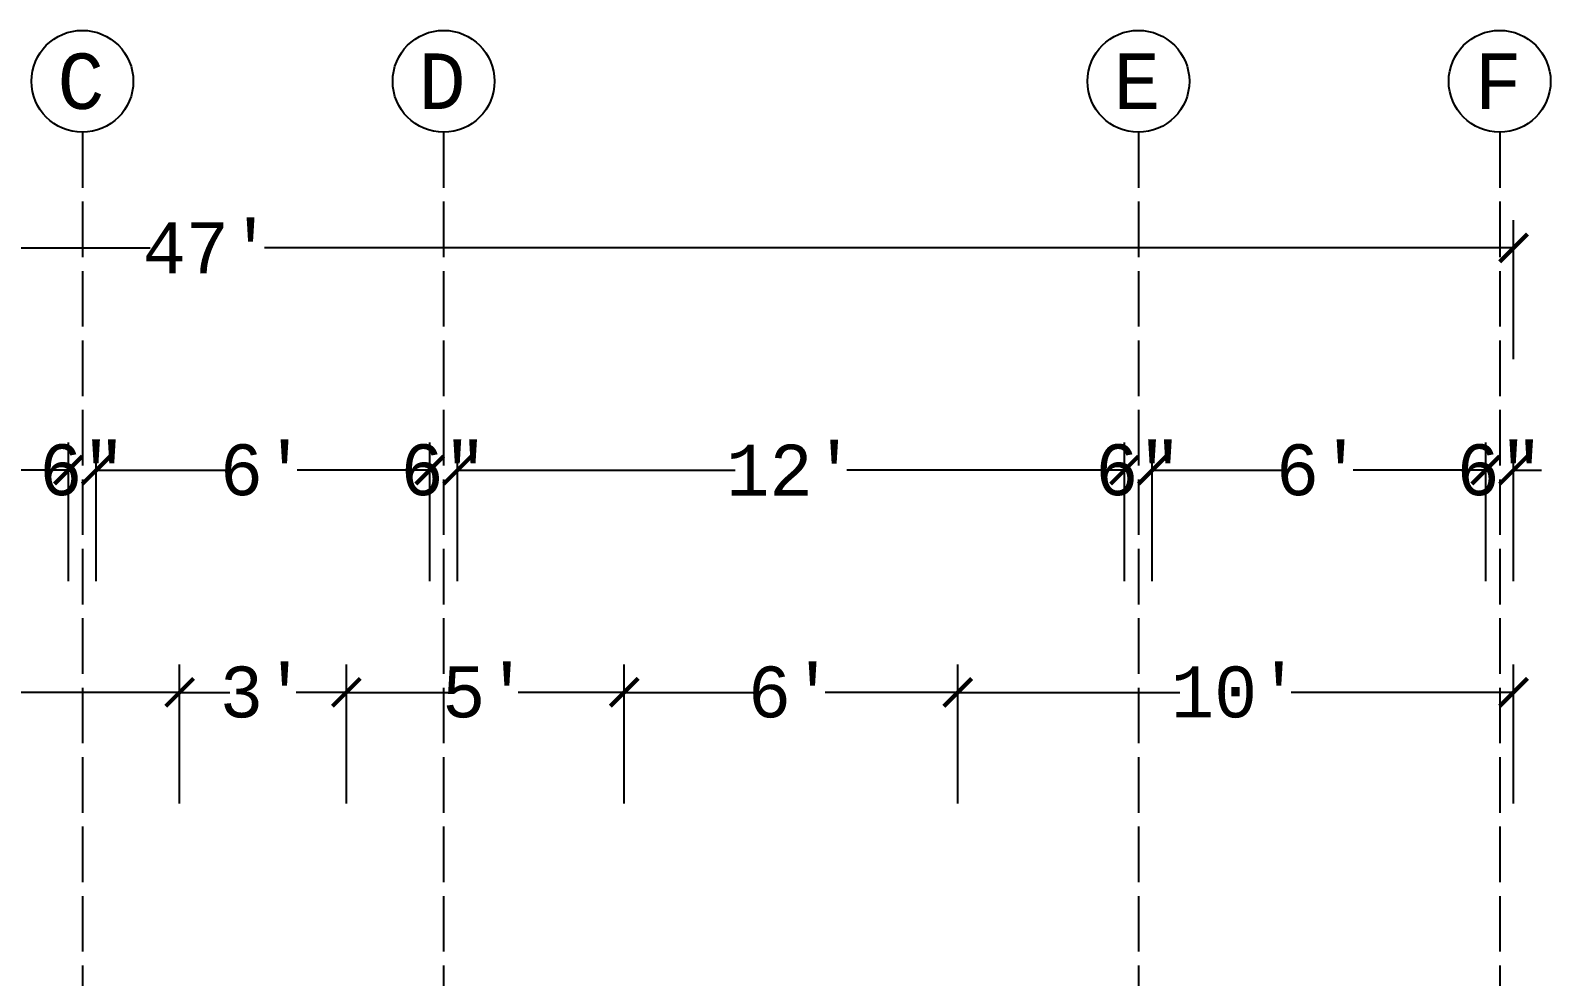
# Model space of a CAD drawing. Header units: inches. Extents: x 8351 to 42256, y 21052 to 33437.
# Drawn here: x 40196.5 to 40524.7, y 33231.3 to 33435.7 of the extents above; entities that cross this region are included whole.
import ezdxf

# ---------------------------------------------------------------- set-up
doc = ezdxf.new("R2010")
doc.units = ezdxf.units.IN
doc.header["$MEASUREMENT"] = 0
doc.linetypes.add('ACAD_ISO02W100', pattern=[15, 12, -3])
doc.layers.add('A-DIM', color=7, linetype='Continuous', lineweight=25)
doc.layers.add('A-G-BEAM', color=8, linetype='ACAD_ISO02W100')
doc.styles.get("Standard").update_dxf_attribs({"font": 'consolab.ttf', "height": 11})

# ---------------------------------------------------------------- blocks, each defined once
blk = doc.blocks.new('_ArchTick')
at = {"color": 0, "linetype": 'ByBlock', "const_width": 0.15}
blk.add_lwpolyline([(-0.5, -0.5), (0.5, 0.5)], dxfattribs=at)

msp = doc.modelspace()

# ---------------------------------------------------------------- linework, layer by layer
at = {"layer": 'A-DIM'}
for p, q in [((40516.7, 33364.72), (40516.7, 33394.72)), ((39952.7, 33388.72), (40222.35, 33388.72)), ((40516.7, 33388.72), (40247.04, 33388.72)), ((40204.7, 33316.72), (40204.7, 33346.72)), ((40204.7, 33316.72), (40204.7, 33346.72)), ((40210.7, 33316.72), (40210.7, 33346.72)), ((40210.7, 33316.72), (40210.7, 33346.72)), ((40282.7, 33316.72), (40282.7, 33346.72)), ((40282.7, 33316.72), (40282.7, 33346.72)), ((40288.7, 33316.72), (40288.7, 33346.72)), ((40288.7, 33316.72), (40288.7, 33346.72)), ((40432.7, 33316.72), (40432.7, 33346.72)), ((40432.7, 33316.72), (40432.7, 33346.72)), ((40438.7, 33316.72), (40438.7, 33346.72)), ((40438.7, 33316.72), (40438.7, 33346.72)), ((40510.7, 33316.72), (40510.7, 33346.72)), ((40510.7, 33316.72), (40510.7, 33346.72)), ((40516.7, 33316.72), (40516.7, 33346.72)), ((40204.7, 33340.72), (40132.72, 33340.72)), ((40204.7, 33340.72), (40198.7, 33340.72)), ((40210.7, 33340.72), (40216.7, 33340.72)), ((40210.7, 33340.72), (40239.33, 33340.72)), ((40282.7, 33340.72), (40254.06, 33340.72)), ((40282.7, 33340.72), (40276.7, 33340.72)), ((40288.7, 33340.72), (40294.7, 33340.72)), ((40288.7, 33340.72), (40348.67, 33340.72)), ((40432.7, 33340.72), (40372.72, 33340.72)), ((40432.7, 33340.72), (40426.7, 33340.72)), ((40438.7, 33340.72), (40444.7, 33340.72)), ((40438.7, 33340.72), (40467.33, 33340.72)), ((40510.7, 33340.72), (40482.06, 33340.72)), ((40510.7, 33340.72), (40504.7, 33340.72)), ((40516.7, 33340.72), (40522.7, 33340.72)), ((40228.7, 33268.72), (40228.7, 33298.72)), ((40228.7, 33268.72), (40228.7, 33298.72)), ((40264.7, 33268.72), (40264.7, 33298.72)), ((40264.7, 33268.72), (40264.7, 33298.72)), ((40324.7, 33268.72), (40324.7, 33298.72)), ((40324.7, 33268.72), (40324.7, 33298.72)), ((40396.7, 33268.72), (40396.7, 33298.72)), ((40396.7, 33268.72), (40396.7, 33298.72)), ((40516.7, 33268.72), (40516.7, 33298.72)), ((40228.7, 33292.72), (40194.02, 33292.72)), ((40228.7, 33292.72), (40239.51, 33292.72)), ((40264.7, 33292.72), (40253.88, 33292.72)), ((40264.7, 33292.72), (40287.58, 33292.72)), ((40324.7, 33292.72), (40301.81, 33292.72)), ((40324.7, 33292.72), (40353.33, 33292.72)), ((40396.7, 33292.72), (40368.06, 33292.72)), ((40396.7, 33292.72), (40444.67, 33292.72)), ((40516.7, 33292.72), (40468.72, 33292.72))]:
    msp.add_line(p, q, dxfattribs=at)
at = {"layer": 'A-G-BEAM'}
for p, q in [((40207.7, 33413.72), (40207.7, 33124.72)), ((40285.7, 33413.72), (40285.7, 32332.72)), ((40435.7, 33413.72), (40435.7, 32332.72)), ((40513.7, 33413.72), (40513.7, 32332.72))]:
    msp.add_line(p, q, dxfattribs=at)
at = {"layer": 'A-G-BEAM', "color": 7, "linetype": 'Continuous'}
for centre in [(40207.7, 33424.72), (40285.7, 33424.72), (40435.7, 33424.72), (40513.7, 33424.72)]:
    msp.add_circle(centre, 11, dxfattribs=at)

# ---------------------------------------------------------------- block references
at = {"layer": 'A-DIM', "xscale": 6, "yscale": 6, "zscale": 6}
for p in [(40516.7, 33388.72), (40204.7, 33340.72), (40204.7, 33340.72), (40282.7, 33340.72), (40282.7, 33340.72), (40432.7, 33340.72), (40432.7, 33340.72), (40510.7, 33340.72), (40510.7, 33340.72), (40228.7, 33292.72), (40264.7, 33292.72), (40324.7, 33292.72), (40396.7, 33292.72), (40516.7, 33292.72)]:
    msp.add_blockref('_ArchTick', p, dxfattribs=at)
at = {"layer": 'A-DIM', "xscale": 6, "yscale": 6, "zscale": 6, "rotation": 180}
for p in [(40210.7, 33340.72), (40210.7, 33340.72), (40288.7, 33340.72), (40288.7, 33340.72), (40438.7, 33340.72), (40438.7, 33340.72), (40516.7, 33340.72), (40228.7, 33292.72), (40264.7, 33292.72), (40324.7, 33292.72), (40396.7, 33292.72)]:
    msp.add_blockref('_ArchTick', p, dxfattribs=at)

# ---------------------------------------------------------------- texts
at = {"layer": 'A-DIM', "char_height": 11, "attachment_point": 5}
for s, insert in [("\\A1;47'", (40234.7, 33388.72)), ('\\A1;6"', (40207.7, 33340.72)), ("\\A1;6'", (40246.7, 33340.72)), ('\\A1;6"', (40285.7, 33340.72)), ("\\A1;12'", (40360.7, 33340.72)), ('\\A1;6"', (40435.7, 33340.72)), ("\\A1;6'", (40474.7, 33340.72)), ('\\A1;6"', (40513.7, 33340.72)), ("\\A1;3'", (40246.7, 33292.72)), ("\\A1;5'", (40294.7, 33292.72)), ("\\A1;6'", (40360.7, 33292.72)), ("\\A1;10'", (40456.7, 33292.72))]:
    msp.add_mtext(s, dxfattribs=dict(at, insert=insert))
at = {"layer": 'A-G-BEAM', "color": 7, "char_height": 12, "attachment_point": 1}
for s, insert in [('C ', (40202.3, 33430.74)), ('D ', (40280.3, 33430.74)), ('E ', (40430.3, 33430.74)), ('F ', (40508.3, 33430.74))]:
    msp.add_mtext_dynamic_manual_height_columns(s, width=13.2112, gutter_width=60, heights=[0], dxfattribs=dict(at, insert=insert))

doc.saveas('drawing.dxf')
